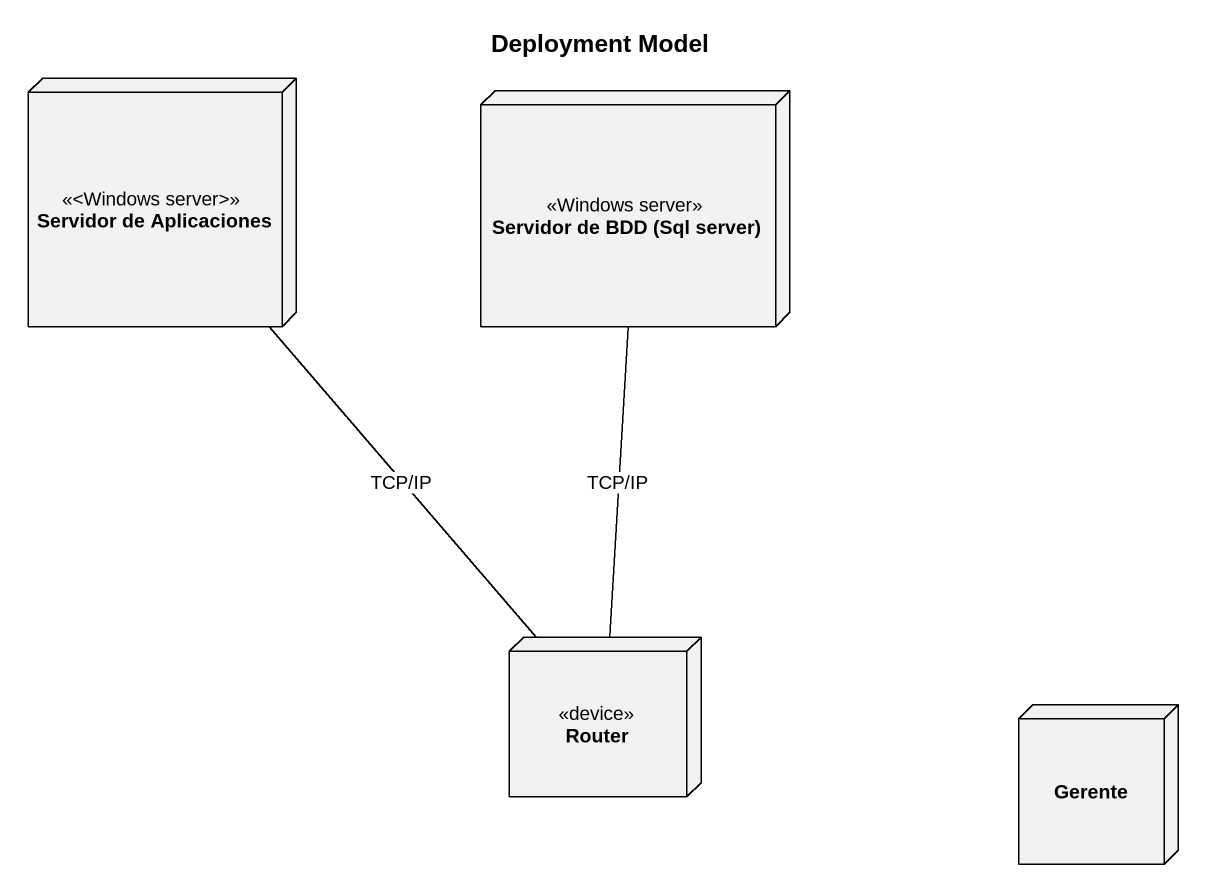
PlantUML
@startuml
title Deployment Model
node "Servidor de Aplicaciones" as Servidor_de_Aplicaciones <<Windows server>>
node "Servidor de BDD (Sql server)" as Servidor_de_BDD_Sql_server <<Windows server>>
node Router <<device>>
node Gerente
Router -up- Servidor_de_Aplicaciones : TCP/IP
Router -up- Servidor_de_BDD_Sql_server : TCP/IP
@enduml
